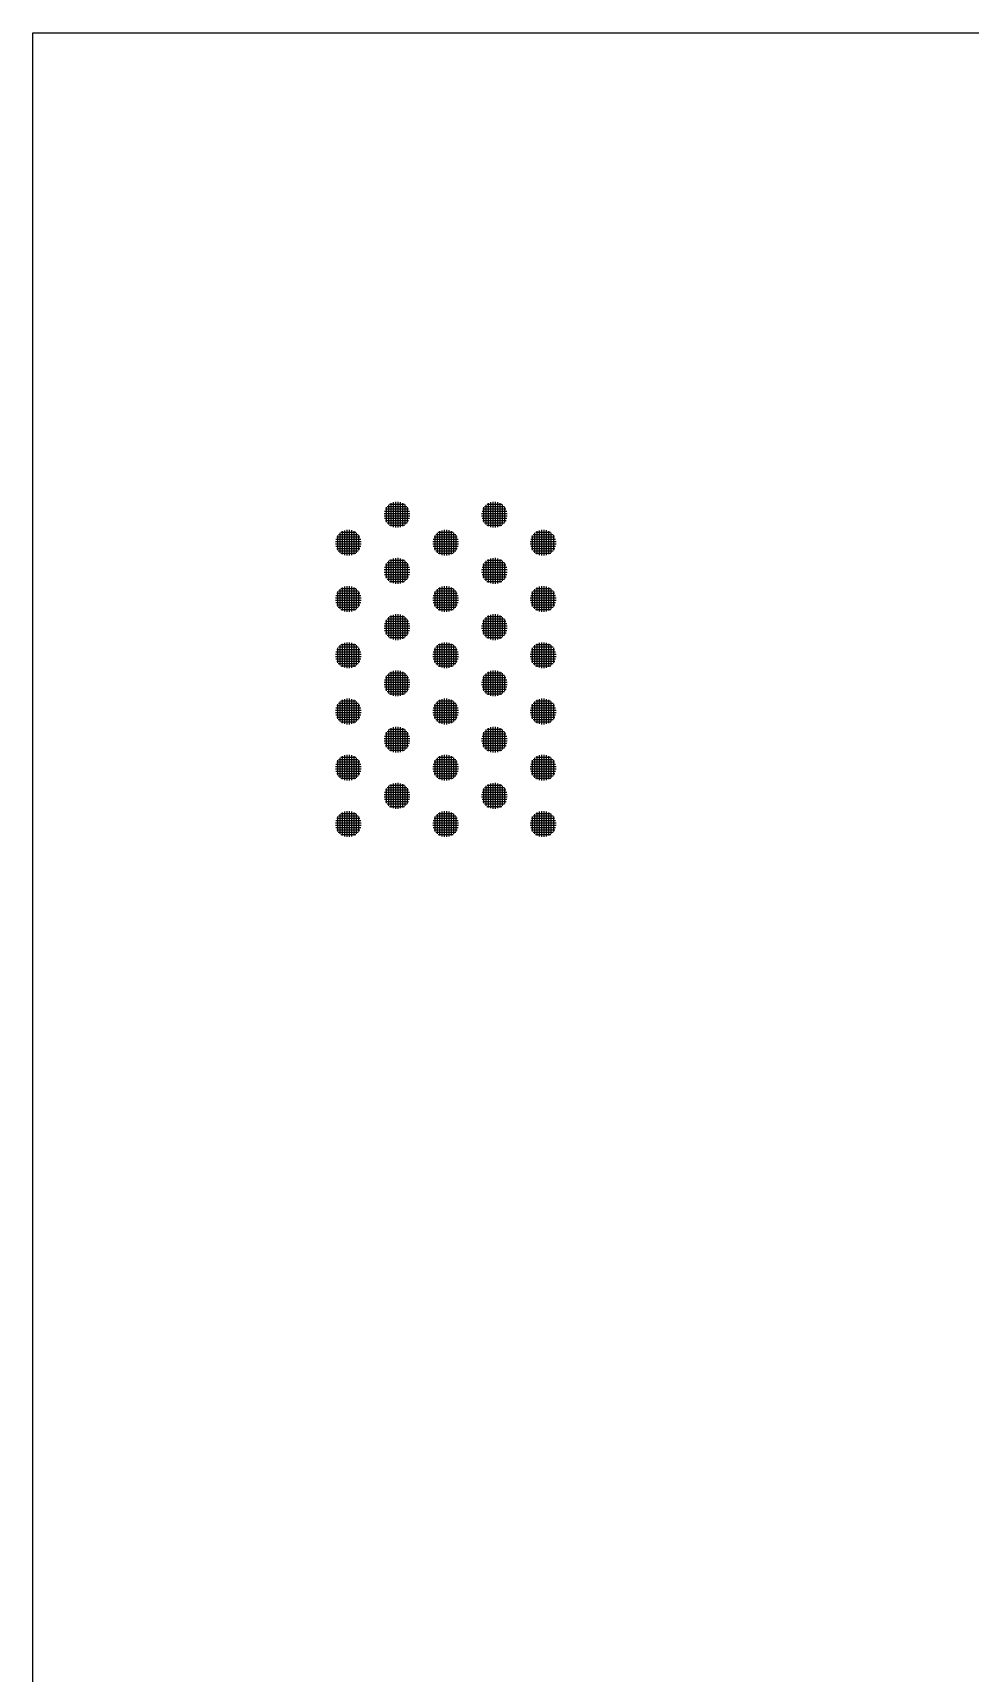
# Model space of a CAD drawing. Header units: inches. Extents: x 25.5 to 65.5, y 11.9 to 81.9.
# Drawn here: x 25.5 to 45.5, y 46.85 to 81.85 of the extents above; entities that cross this region are included whole.
import ezdxf

# ---------------------------------------------------------------- set-up
doc = ezdxf.new("R2010")
doc.units = ezdxf.units.IN
doc.header["$MEASUREMENT"] = 0

msp = doc.modelspace()

# ---------------------------------------------------------------- linework, layer by layer
for p, q in [((25.498, 81.852), (65.498, 81.852)), ((25.498, 11.852), (25.498, 81.852)), ((31.984, 71.098), (32.23, 71.098)), ((32.004, 70.972), (32.004, 71.13)), ((32.017, 71.148), (32.23, 71.148)), ((32.054, 70.972), (32.054, 71.184)), ((32.071, 71.198), (32.23, 71.198)), ((32.104, 70.972), (32.104, 71.217)), ((32.154, 70.972), (32.154, 71.237)), ((32.204, 70.972), (32.204, 71.246)), ((32.23, 71.198), (32.388, 71.198)), ((32.23, 71.148), (32.442, 71.148)), ((32.23, 71.098), (32.475, 71.098)), ((32.254, 70.972), (32.254, 71.247)), ((32.304, 70.972), (32.304, 71.238)), ((32.354, 70.972), (32.354, 71.218)), ((32.404, 70.972), (32.404, 71.186)), ((32.454, 70.972), (32.454, 71.133)), ((34.063, 71.098), (34.308, 71.098)), ((34.082, 70.972), (34.082, 71.13)), ((34.095, 71.148), (34.308, 71.148)), ((34.132, 70.972), (34.132, 71.184)), ((34.15, 71.198), (34.308, 71.198)), ((34.182, 70.972), (34.182, 71.217)), ((34.232, 70.972), (34.232, 71.237)), ((34.282, 70.972), (34.282, 71.246)), ((34.308, 71.198), (34.466, 71.198)), ((34.308, 71.148), (34.521, 71.148)), ((34.308, 71.098), (34.553, 71.098)), ((34.332, 70.972), (34.332, 71.247)), ((34.382, 70.972), (34.382, 71.238)), ((34.432, 70.972), (34.432, 71.218)), ((34.482, 70.972), (34.482, 71.186)), ((34.532, 70.972), (34.532, 71.133)), ((36.141, 71.098), (36.387, 71.098)), ((36.161, 70.972), (36.161, 71.13)), ((36.174, 71.148), (36.387, 71.148)), ((36.211, 70.972), (36.211, 71.184)), ((36.228, 71.198), (36.387, 71.198)), ((36.261, 70.972), (36.261, 71.217)), ((36.311, 70.972), (36.311, 71.237)), ((36.361, 70.972), (36.361, 71.246)), ((36.387, 71.198), (36.545, 71.198)), ((36.387, 71.148), (36.599, 71.148)), ((36.387, 71.098), (36.632, 71.098)), ((36.411, 70.972), (36.411, 71.247)), ((36.461, 70.972), (36.461, 71.238)), ((36.511, 70.972), (36.511, 71.218)), ((36.561, 70.972), (36.561, 71.186)), ((36.611, 70.972), (36.611, 71.133)), ((31.954, 70.998), (32.23, 70.998)), ((31.954, 70.948), (32.23, 70.948)), ((31.964, 71.048), (32.23, 71.048)), ((31.964, 70.898), (32.23, 70.898)), ((31.983, 70.848), (32.23, 70.848)), ((32.004, 70.813), (32.004, 70.972)), ((32.016, 70.798), (32.23, 70.798)), ((32.054, 70.759), (32.054, 70.972)), ((32.069, 70.748), (32.23, 70.748)), ((32.104, 70.726), (32.104, 70.972)), ((32.154, 70.707), (32.154, 70.972)), ((32.204, 70.697), (32.204, 70.972)), ((32.23, 71.048), (32.495, 71.048)), ((32.23, 70.998), (32.504, 70.998)), ((32.23, 70.948), (32.504, 70.948)), ((32.23, 70.898), (32.495, 70.898)), ((32.23, 70.848), (32.476, 70.848)), ((32.23, 70.798), (32.443, 70.798)), ((32.23, 70.748), (32.39, 70.748)), ((32.254, 70.697), (32.254, 70.972)), ((32.304, 70.706), (32.304, 70.972)), ((32.354, 70.725), (32.354, 70.972)), ((32.404, 70.758), (32.404, 70.972)), ((32.454, 70.811), (32.454, 70.972)), ((34.032, 70.998), (34.308, 70.998)), ((34.032, 70.948), (34.308, 70.948)), ((34.042, 70.898), (34.308, 70.898)), ((34.043, 71.048), (34.308, 71.048)), ((34.062, 70.848), (34.308, 70.848)), ((34.082, 70.813), (34.082, 70.972)), ((34.094, 70.798), (34.308, 70.798)), ((34.132, 70.759), (34.132, 70.972)), ((34.147, 70.748), (34.308, 70.748)), ((34.182, 70.726), (34.182, 70.972)), ((34.232, 70.707), (34.232, 70.972)), ((34.282, 70.697), (34.282, 70.972)), ((34.308, 71.048), (34.573, 71.048)), ((34.308, 70.998), (34.582, 70.998)), ((34.308, 70.948), (34.582, 70.948)), ((34.308, 70.898), (34.574, 70.898)), ((34.308, 70.848), (34.554, 70.848)), ((34.308, 70.798), (34.522, 70.798)), ((34.308, 70.748), (34.469, 70.748)), ((34.332, 70.697), (34.332, 70.972)), ((34.382, 70.706), (34.382, 70.972)), ((34.432, 70.725), (34.432, 70.972)), ((34.482, 70.758), (34.482, 70.972)), ((34.532, 70.811), (34.532, 70.972)), ((36.111, 70.998), (36.387, 70.998)), ((36.111, 70.948), (36.387, 70.948)), ((36.121, 71.048), (36.387, 71.048)), ((36.121, 70.898), (36.387, 70.898)), ((36.14, 70.848), (36.387, 70.848)), ((36.161, 70.813), (36.161, 70.972)), ((36.173, 70.798), (36.387, 70.798)), ((36.211, 70.759), (36.211, 70.972)), ((36.226, 70.748), (36.387, 70.748)), ((36.261, 70.726), (36.261, 70.972)), ((36.311, 70.707), (36.311, 70.972)), ((36.361, 70.697), (36.361, 70.972)), ((36.387, 71.048), (36.652, 71.048)), ((36.387, 70.998), (36.661, 70.998)), ((36.387, 70.948), (36.661, 70.948)), ((36.387, 70.898), (36.652, 70.898)), ((36.387, 70.848), (36.633, 70.848)), ((36.387, 70.798), (36.6, 70.798)), ((36.387, 70.748), (36.547, 70.748)), ((36.411, 70.697), (36.411, 70.972)), ((36.461, 70.706), (36.461, 70.972)), ((36.511, 70.725), (36.511, 70.972)), ((36.561, 70.758), (36.561, 70.972)), ((36.611, 70.811), (36.611, 70.972)), ((32.104, 69.772), (32.104, 70.017)), ((32.154, 69.772), (32.154, 70.037)), ((32.204, 69.772), (32.204, 70.046)), ((32.254, 69.772), (32.254, 70.047)), ((32.304, 69.772), (32.304, 70.038)), ((32.354, 69.772), (32.354, 70.018)), ((34.182, 69.772), (34.182, 70.017)), ((34.232, 69.772), (34.232, 70.037)), ((34.282, 69.772), (34.282, 70.046)), ((34.332, 69.772), (34.332, 70.047)), ((34.382, 69.772), (34.382, 70.038)), ((34.432, 69.772), (34.432, 70.018)), ((36.261, 69.772), (36.261, 70.017)), ((36.311, 69.772), (36.311, 70.037)), ((36.361, 69.772), (36.361, 70.046)), ((36.411, 69.772), (36.411, 70.047)), ((36.461, 69.772), (36.461, 70.038)), ((36.511, 69.772), (36.511, 70.018)), ((31.954, 69.798), (32.23, 69.798)), ((31.954, 69.748), (32.23, 69.748)), ((31.964, 69.848), (32.23, 69.848)), ((31.964, 69.698), (32.23, 69.698)), ((31.984, 69.898), (32.23, 69.898)), ((32.004, 69.772), (32.004, 69.93)), ((32.004, 69.613), (32.004, 69.772)), ((32.017, 69.948), (32.23, 69.948)), ((32.054, 69.772), (32.054, 69.984)), ((32.054, 69.559), (32.054, 69.772)), ((32.071, 69.998), (32.23, 69.998)), ((32.104, 69.526), (32.104, 69.772)), ((32.154, 69.507), (32.154, 69.772)), ((32.204, 69.497), (32.204, 69.772)), ((32.23, 69.998), (32.388, 69.998)), ((32.23, 69.948), (32.442, 69.948)), ((32.23, 69.898), (32.475, 69.898)), ((32.23, 69.848), (32.495, 69.848)), ((32.23, 69.798), (32.504, 69.798)), ((32.23, 69.748), (32.504, 69.748)), ((32.23, 69.698), (32.495, 69.698)), ((32.254, 69.497), (32.254, 69.772)), ((32.304, 69.506), (32.304, 69.772)), ((32.354, 69.525), (32.354, 69.772)), ((32.404, 69.772), (32.404, 69.986)), ((32.404, 69.558), (32.404, 69.772)), ((32.454, 69.772), (32.454, 69.933)), ((32.454, 69.611), (32.454, 69.772)), ((34.032, 69.798), (34.308, 69.798)), ((34.032, 69.748), (34.308, 69.748)), ((34.042, 69.698), (34.308, 69.698)), ((34.043, 69.848), (34.308, 69.848)), ((34.063, 69.898), (34.308, 69.898)), ((34.082, 69.772), (34.082, 69.93)), ((34.082, 69.613), (34.082, 69.772)), ((34.095, 69.948), (34.308, 69.948)), ((34.132, 69.772), (34.132, 69.984)), ((34.132, 69.559), (34.132, 69.772)), ((34.15, 69.998), (34.308, 69.998)), ((34.182, 69.526), (34.182, 69.772)), ((34.232, 69.507), (34.232, 69.772)), ((34.282, 69.497), (34.282, 69.772)), ((34.308, 69.998), (34.466, 69.998)), ((34.308, 69.948), (34.521, 69.948)), ((34.308, 69.898), (34.553, 69.898)), ((34.308, 69.848), (34.573, 69.848)), ((34.308, 69.798), (34.582, 69.798)), ((34.308, 69.748), (34.582, 69.748)), ((34.308, 69.698), (34.574, 69.698)), ((34.332, 69.497), (34.332, 69.772)), ((34.382, 69.506), (34.382, 69.772)), ((34.432, 69.525), (34.432, 69.772)), ((34.482, 69.772), (34.482, 69.986)), ((34.482, 69.558), (34.482, 69.772)), ((34.532, 69.772), (34.532, 69.933)), ((34.532, 69.611), (34.532, 69.772)), ((36.111, 69.798), (36.387, 69.798)), ((36.111, 69.748), (36.387, 69.748)), ((36.121, 69.848), (36.387, 69.848)), ((36.121, 69.698), (36.387, 69.698)), ((36.141, 69.898), (36.387, 69.898)), ((36.161, 69.772), (36.161, 69.93)), ((36.161, 69.613), (36.161, 69.772)), ((36.174, 69.948), (36.387, 69.948)), ((36.211, 69.772), (36.211, 69.984)), ((36.211, 69.559), (36.211, 69.772)), ((36.228, 69.998), (36.387, 69.998)), ((36.261, 69.526), (36.261, 69.772)), ((36.311, 69.507), (36.311, 69.772)), ((36.361, 69.497), (36.361, 69.772)), ((36.387, 69.998), (36.545, 69.998)), ((36.387, 69.948), (36.599, 69.948)), ((36.387, 69.898), (36.632, 69.898)), ((36.387, 69.848), (36.652, 69.848)), ((36.387, 69.798), (36.661, 69.798)), ((36.387, 69.748), (36.661, 69.748)), ((36.387, 69.698), (36.652, 69.698)), ((36.411, 69.497), (36.411, 69.772)), ((36.461, 69.506), (36.461, 69.772)), ((36.511, 69.525), (36.511, 69.772)), ((36.561, 69.772), (36.561, 69.986)), ((36.561, 69.558), (36.561, 69.772)), ((36.611, 69.772), (36.611, 69.933)), ((36.611, 69.611), (36.611, 69.772)), ((31.983, 69.648), (32.23, 69.648)), ((32.016, 69.598), (32.23, 69.598)), ((32.069, 69.548), (32.23, 69.548)), ((32.23, 69.648), (32.476, 69.648)), ((32.23, 69.598), (32.443, 69.598)), ((32.23, 69.548), (32.39, 69.548)), ((34.062, 69.648), (34.308, 69.648)), ((34.094, 69.598), (34.308, 69.598)), ((34.147, 69.548), (34.308, 69.548)), ((34.308, 69.648), (34.554, 69.648)), ((34.308, 69.598), (34.522, 69.598)), ((34.308, 69.548), (34.469, 69.548)), ((36.14, 69.648), (36.387, 69.648)), ((36.173, 69.598), (36.387, 69.598)), ((36.226, 69.548), (36.387, 69.548)), ((36.387, 69.648), (36.633, 69.648)), ((36.387, 69.598), (36.6, 69.598)), ((36.387, 69.548), (36.547, 69.548)), ((31.964, 68.648), (32.23, 68.648)), ((31.984, 68.698), (32.23, 68.698)), ((32.004, 68.572), (32.004, 68.73)), ((32.017, 68.748), (32.23, 68.748)), ((32.054, 68.572), (32.054, 68.784)), ((32.071, 68.798), (32.23, 68.798)), ((32.104, 68.572), (32.104, 68.817)), ((32.154, 68.572), (32.154, 68.837)), ((32.204, 68.572), (32.204, 68.846)), ((32.23, 68.798), (32.388, 68.798)), ((32.23, 68.748), (32.442, 68.748)), ((32.23, 68.698), (32.475, 68.698)), ((32.23, 68.648), (32.495, 68.648)), ((32.254, 68.572), (32.254, 68.847)), ((32.304, 68.572), (32.304, 68.838)), ((32.354, 68.572), (32.354, 68.818)), ((32.404, 68.572), (32.404, 68.786)), ((32.454, 68.572), (32.454, 68.733)), ((34.043, 68.648), (34.308, 68.648)), ((34.063, 68.698), (34.308, 68.698)), ((34.082, 68.572), (34.082, 68.73)), ((34.095, 68.748), (34.308, 68.748)), ((34.132, 68.572), (34.132, 68.784)), ((34.15, 68.798), (34.308, 68.798)), ((34.182, 68.572), (34.182, 68.817)), ((34.232, 68.572), (34.232, 68.837)), ((34.282, 68.572), (34.282, 68.846)), ((34.308, 68.798), (34.466, 68.798)), ((34.308, 68.748), (34.521, 68.748)), ((34.308, 68.698), (34.553, 68.698)), ((34.308, 68.648), (34.573, 68.648)), ((34.332, 68.572), (34.332, 68.847)), ((34.382, 68.572), (34.382, 68.838)), ((34.432, 68.572), (34.432, 68.818)), ((34.482, 68.572), (34.482, 68.786)), ((34.532, 68.572), (34.532, 68.733)), ((36.121, 68.648), (36.387, 68.648)), ((36.141, 68.698), (36.387, 68.698)), ((36.161, 68.572), (36.161, 68.73)), ((36.174, 68.748), (36.387, 68.748)), ((36.211, 68.572), (36.211, 68.784)), ((36.228, 68.798), (36.387, 68.798)), ((36.261, 68.572), (36.261, 68.817)), ((36.311, 68.572), (36.311, 68.837)), ((36.361, 68.572), (36.361, 68.846)), ((36.387, 68.798), (36.545, 68.798)), ((36.387, 68.748), (36.599, 68.748)), ((36.387, 68.698), (36.632, 68.698)), ((36.387, 68.648), (36.652, 68.648)), ((36.411, 68.572), (36.411, 68.847)), ((36.461, 68.572), (36.461, 68.838)), ((36.511, 68.572), (36.511, 68.818)), ((36.561, 68.572), (36.561, 68.786)), ((36.611, 68.572), (36.611, 68.733)), ((31.954, 68.598), (32.23, 68.598)), ((31.954, 68.548), (32.23, 68.548)), ((31.964, 68.498), (32.23, 68.498)), ((31.983, 68.448), (32.23, 68.448)), ((32.004, 68.413), (32.004, 68.572)), ((32.016, 68.398), (32.23, 68.398)), ((32.054, 68.359), (32.054, 68.572)), ((32.069, 68.348), (32.23, 68.348)), ((32.104, 68.326), (32.104, 68.572)), ((32.154, 68.307), (32.154, 68.572)), ((32.204, 68.297), (32.204, 68.572)), ((32.23, 68.598), (32.504, 68.598)), ((32.23, 68.548), (32.504, 68.548)), ((32.23, 68.498), (32.495, 68.498)), ((32.23, 68.448), (32.476, 68.448)), ((32.23, 68.398), (32.443, 68.398)), ((32.23, 68.348), (32.39, 68.348)), ((32.254, 68.297), (32.254, 68.572)), ((32.304, 68.306), (32.304, 68.572)), ((32.354, 68.325), (32.354, 68.572)), ((32.404, 68.358), (32.404, 68.572)), ((32.454, 68.411), (32.454, 68.572)), ((34.032, 68.598), (34.308, 68.598)), ((34.032, 68.548), (34.308, 68.548)), ((34.042, 68.498), (34.308, 68.498)), ((34.062, 68.448), (34.308, 68.448)), ((34.082, 68.413), (34.082, 68.572)), ((34.094, 68.398), (34.308, 68.398)), ((34.132, 68.359), (34.132, 68.572)), ((34.147, 68.348), (34.308, 68.348)), ((34.182, 68.326), (34.182, 68.572)), ((34.232, 68.307), (34.232, 68.572)), ((34.282, 68.297), (34.282, 68.572)), ((34.308, 68.598), (34.582, 68.598)), ((34.308, 68.548), (34.582, 68.548)), ((34.308, 68.498), (34.574, 68.498)), ((34.308, 68.448), (34.554, 68.448)), ((34.308, 68.398), (34.522, 68.398)), ((34.308, 68.348), (34.469, 68.348)), ((34.332, 68.297), (34.332, 68.572)), ((34.382, 68.306), (34.382, 68.572)), ((34.432, 68.325), (34.432, 68.572)), ((34.482, 68.358), (34.482, 68.572)), ((34.532, 68.411), (34.532, 68.572)), ((36.111, 68.598), (36.387, 68.598)), ((36.111, 68.548), (36.387, 68.548)), ((36.121, 68.498), (36.387, 68.498)), ((36.14, 68.448), (36.387, 68.448)), ((36.161, 68.413), (36.161, 68.572)), ((36.173, 68.398), (36.387, 68.398)), ((36.211, 68.359), (36.211, 68.572)), ((36.226, 68.348), (36.387, 68.348)), ((36.261, 68.326), (36.261, 68.572)), ((36.311, 68.307), (36.311, 68.572)), ((36.361, 68.297), (36.361, 68.572)), ((36.387, 68.598), (36.661, 68.598)), ((36.387, 68.548), (36.661, 68.548)), ((36.387, 68.498), (36.652, 68.498)), ((36.387, 68.448), (36.633, 68.448)), ((36.387, 68.398), (36.6, 68.398)), ((36.387, 68.348), (36.547, 68.348)), ((36.411, 68.297), (36.411, 68.572)), ((36.461, 68.306), (36.461, 68.572)), ((36.511, 68.325), (36.511, 68.572)), ((36.561, 68.358), (36.561, 68.572)), ((36.611, 68.411), (36.611, 68.572)), ((32.054, 67.372), (32.054, 67.584)), ((32.071, 67.598), (32.23, 67.598)), ((32.104, 67.372), (32.104, 67.617)), ((32.154, 67.372), (32.154, 67.637)), ((32.204, 67.372), (32.204, 67.646)), ((32.23, 67.598), (32.388, 67.598)), ((32.254, 67.372), (32.254, 67.647)), ((32.304, 67.372), (32.304, 67.638)), ((32.354, 67.372), (32.354, 67.618)), ((32.404, 67.372), (32.404, 67.586)), ((34.132, 67.372), (34.132, 67.584)), ((34.15, 67.598), (34.308, 67.598)), ((34.182, 67.372), (34.182, 67.617)), ((34.232, 67.372), (34.232, 67.637)), ((34.282, 67.372), (34.282, 67.646)), ((34.308, 67.598), (34.466, 67.598)), ((34.332, 67.372), (34.332, 67.647)), ((34.382, 67.372), (34.382, 67.638)), ((34.432, 67.372), (34.432, 67.618)), ((34.482, 67.372), (34.482, 67.586)), ((36.211, 67.372), (36.211, 67.584)), ((36.228, 67.598), (36.387, 67.598)), ((36.261, 67.372), (36.261, 67.617)), ((36.311, 67.372), (36.311, 67.637)), ((36.361, 67.372), (36.361, 67.646)), ((36.387, 67.598), (36.545, 67.598)), ((36.411, 67.372), (36.411, 67.647)), ((36.461, 67.372), (36.461, 67.638)), ((36.511, 67.372), (36.511, 67.618)), ((36.561, 67.372), (36.561, 67.586)), ((31.954, 67.398), (32.23, 67.398)), ((31.954, 67.348), (32.23, 67.348)), ((31.964, 67.448), (32.23, 67.448)), ((31.964, 67.298), (32.23, 67.298)), ((31.983, 67.248), (32.23, 67.248)), ((31.984, 67.498), (32.23, 67.498)), ((32.004, 67.372), (32.004, 67.53)), ((32.004, 67.213), (32.004, 67.372)), ((32.017, 67.548), (32.23, 67.548)), ((32.054, 67.159), (32.054, 67.372)), ((32.104, 67.126), (32.104, 67.372)), ((32.154, 67.107), (32.154, 67.372)), ((32.204, 67.097), (32.204, 67.372)), ((32.23, 67.548), (32.442, 67.548)), ((32.23, 67.498), (32.475, 67.498)), ((32.23, 67.448), (32.495, 67.448)), ((32.23, 67.398), (32.504, 67.398)), ((32.23, 67.348), (32.504, 67.348)), ((32.23, 67.298), (32.495, 67.298)), ((32.23, 67.248), (32.476, 67.248)), ((32.254, 67.097), (32.254, 67.372)), ((32.304, 67.106), (32.304, 67.372)), ((32.354, 67.125), (32.354, 67.372)), ((32.404, 67.158), (32.404, 67.372)), ((32.454, 67.372), (32.454, 67.533)), ((32.454, 67.211), (32.454, 67.372)), ((34.032, 67.398), (34.308, 67.398)), ((34.032, 67.348), (34.308, 67.348)), ((34.042, 67.298), (34.308, 67.298)), ((34.043, 67.448), (34.308, 67.448)), ((34.062, 67.248), (34.308, 67.248)), ((34.063, 67.498), (34.308, 67.498)), ((34.082, 67.372), (34.082, 67.53)), ((34.082, 67.213), (34.082, 67.372)), ((34.095, 67.548), (34.308, 67.548)), ((34.132, 67.159), (34.132, 67.372)), ((34.182, 67.126), (34.182, 67.372)), ((34.232, 67.107), (34.232, 67.372)), ((34.282, 67.097), (34.282, 67.372)), ((34.308, 67.548), (34.521, 67.548)), ((34.308, 67.498), (34.553, 67.498)), ((34.308, 67.448), (34.573, 67.448)), ((34.308, 67.398), (34.582, 67.398)), ((34.308, 67.348), (34.582, 67.348)), ((34.308, 67.298), (34.574, 67.298)), ((34.308, 67.248), (34.554, 67.248)), ((34.332, 67.097), (34.332, 67.372)), ((34.382, 67.106), (34.382, 67.372)), ((34.432, 67.125), (34.432, 67.372)), ((34.482, 67.158), (34.482, 67.372)), ((34.532, 67.372), (34.532, 67.533)), ((34.532, 67.211), (34.532, 67.372)), ((36.111, 67.398), (36.387, 67.398)), ((36.111, 67.348), (36.387, 67.348)), ((36.121, 67.448), (36.387, 67.448)), ((36.121, 67.298), (36.387, 67.298)), ((36.14, 67.248), (36.387, 67.248)), ((36.141, 67.498), (36.387, 67.498)), ((36.161, 67.372), (36.161, 67.53)), ((36.161, 67.213), (36.161, 67.372)), ((36.174, 67.548), (36.387, 67.548)), ((36.211, 67.159), (36.211, 67.372)), ((36.261, 67.126), (36.261, 67.372)), ((36.311, 67.107), (36.311, 67.372)), ((36.361, 67.097), (36.361, 67.372)), ((36.387, 67.548), (36.599, 67.548)), ((36.387, 67.498), (36.632, 67.498)), ((36.387, 67.448), (36.652, 67.448)), ((36.387, 67.398), (36.661, 67.398)), ((36.387, 67.348), (36.661, 67.348)), ((36.387, 67.298), (36.652, 67.298)), ((36.387, 67.248), (36.633, 67.248)), ((36.411, 67.097), (36.411, 67.372)), ((36.461, 67.106), (36.461, 67.372)), ((36.511, 67.125), (36.511, 67.372)), ((36.561, 67.158), (36.561, 67.372)), ((36.611, 67.372), (36.611, 67.533)), ((36.611, 67.211), (36.611, 67.372)), ((32.016, 67.198), (32.23, 67.198)), ((32.069, 67.148), (32.23, 67.148)), ((32.23, 67.198), (32.443, 67.198)), ((32.23, 67.148), (32.39, 67.148)), ((34.094, 67.198), (34.308, 67.198)), ((34.147, 67.148), (34.308, 67.148)), ((34.308, 67.198), (34.522, 67.198)), ((34.308, 67.148), (34.469, 67.148)), ((36.173, 67.198), (36.387, 67.198)), ((36.226, 67.148), (36.387, 67.148)), ((36.387, 67.198), (36.6, 67.198)), ((36.387, 67.148), (36.547, 67.148)), ((31.954, 66.198), (32.23, 66.198)), ((31.964, 66.248), (32.23, 66.248)), ((31.984, 66.298), (32.23, 66.298)), ((32.004, 66.172), (32.004, 66.33)), ((32.004, 66.013), (32.004, 66.172)), ((32.017, 66.348), (32.23, 66.348)), ((32.054, 66.172), (32.054, 66.384)), ((32.054, 65.959), (32.054, 66.172)), ((32.071, 66.398), (32.23, 66.398)), ((32.104, 66.172), (32.104, 66.417)), ((32.104, 65.926), (32.104, 66.172)), ((32.154, 66.172), (32.154, 66.437)), ((32.154, 65.907), (32.154, 66.172)), ((32.204, 66.172), (32.204, 66.446)), ((32.204, 65.897), (32.204, 66.172)), ((32.23, 66.398), (32.388, 66.398)), ((32.23, 66.348), (32.442, 66.348)), ((32.23, 66.298), (32.475, 66.298)), ((32.23, 66.248), (32.495, 66.248)), ((32.23, 66.198), (32.504, 66.198)), ((32.254, 66.172), (32.254, 66.447)), ((32.254, 65.897), (32.254, 66.172)), ((32.304, 66.172), (32.304, 66.438)), ((32.304, 65.906), (32.304, 66.172)), ((32.354, 66.172), (32.354, 66.418)), ((32.354, 65.925), (32.354, 66.172)), ((32.404, 66.172), (32.404, 66.386)), ((32.404, 65.958), (32.404, 66.172)), ((32.454, 66.172), (32.454, 66.333)), ((32.454, 66.011), (32.454, 66.172)), ((34.032, 66.198), (34.308, 66.198)), ((34.043, 66.248), (34.308, 66.248)), ((34.063, 66.298), (34.308, 66.298)), ((34.082, 66.172), (34.082, 66.33)), ((34.082, 66.013), (34.082, 66.172)), ((34.095, 66.348), (34.308, 66.348)), ((34.132, 66.172), (34.132, 66.384)), ((34.132, 65.959), (34.132, 66.172)), ((34.15, 66.398), (34.308, 66.398)), ((34.182, 66.172), (34.182, 66.417)), ((34.182, 65.926), (34.182, 66.172)), ((34.232, 66.172), (34.232, 66.437)), ((34.232, 65.907), (34.232, 66.172)), ((34.282, 66.172), (34.282, 66.446)), ((34.282, 65.897), (34.282, 66.172)), ((34.308, 66.398), (34.466, 66.398)), ((34.308, 66.348), (34.521, 66.348)), ((34.308, 66.298), (34.553, 66.298)), ((34.308, 66.248), (34.573, 66.248)), ((34.308, 66.198), (34.582, 66.198)), ((34.332, 66.172), (34.332, 66.447)), ((34.332, 65.897), (34.332, 66.172)), ((34.382, 66.172), (34.382, 66.438)), ((34.382, 65.906), (34.382, 66.172)), ((34.432, 66.172), (34.432, 66.418)), ((34.432, 65.925), (34.432, 66.172)), ((34.482, 66.172), (34.482, 66.386)), ((34.482, 65.958), (34.482, 66.172)), ((34.532, 66.172), (34.532, 66.333)), ((34.532, 66.011), (34.532, 66.172)), ((36.111, 66.198), (36.387, 66.198)), ((36.121, 66.248), (36.387, 66.248)), ((36.141, 66.298), (36.387, 66.298)), ((36.161, 66.172), (36.161, 66.33)), ((36.161, 66.013), (36.161, 66.172)), ((36.174, 66.348), (36.387, 66.348)), ((36.211, 66.172), (36.211, 66.384)), ((36.211, 65.959), (36.211, 66.172)), ((36.228, 66.398), (36.387, 66.398)), ((36.261, 66.172), (36.261, 66.417)), ((36.261, 65.926), (36.261, 66.172)), ((36.311, 66.172), (36.311, 66.437)), ((36.311, 65.907), (36.311, 66.172)), ((36.361, 66.172), (36.361, 66.446)), ((36.361, 65.897), (36.361, 66.172)), ((36.387, 66.398), (36.545, 66.398)), ((36.387, 66.348), (36.599, 66.348)), ((36.387, 66.298), (36.632, 66.298)), ((36.387, 66.248), (36.652, 66.248)), ((36.387, 66.198), (36.661, 66.198)), ((36.411, 66.172), (36.411, 66.447)), ((36.411, 65.897), (36.411, 66.172)), ((36.461, 66.172), (36.461, 66.438)), ((36.461, 65.906), (36.461, 66.172)), ((36.511, 66.172), (36.511, 66.418)), ((36.511, 65.925), (36.511, 66.172)), ((36.561, 66.172), (36.561, 66.386)), ((36.561, 65.958), (36.561, 66.172)), ((36.611, 66.172), (36.611, 66.333)), ((36.611, 66.011), (36.611, 66.172)), ((31.954, 66.148), (32.23, 66.148)), ((31.964, 66.098), (32.23, 66.098)), ((31.983, 66.048), (32.23, 66.048)), ((32.016, 65.998), (32.23, 65.998)), ((32.069, 65.948), (32.23, 65.948)), ((32.23, 66.148), (32.504, 66.148)), ((32.23, 66.098), (32.495, 66.098)), ((32.23, 66.048), (32.476, 66.048)), ((32.23, 65.998), (32.443, 65.998)), ((32.23, 65.948), (32.39, 65.948)), ((34.032, 66.148), (34.308, 66.148)), ((34.042, 66.098), (34.308, 66.098)), ((34.062, 66.048), (34.308, 66.048)), ((34.094, 65.998), (34.308, 65.998)), ((34.147, 65.948), (34.308, 65.948)), ((34.308, 66.148), (34.582, 66.148)), ((34.308, 66.098), (34.574, 66.098)), ((34.308, 66.048), (34.554, 66.048)), ((34.308, 65.998), (34.522, 65.998)), ((34.308, 65.948), (34.469, 65.948)), ((36.111, 66.148), (36.387, 66.148)), ((36.121, 66.098), (36.387, 66.098)), ((36.14, 66.048), (36.387, 66.048)), ((36.173, 65.998), (36.387, 65.998)), ((36.226, 65.948), (36.387, 65.948)), ((36.387, 66.148), (36.661, 66.148)), ((36.387, 66.098), (36.652, 66.098)), ((36.387, 66.048), (36.633, 66.048)), ((36.387, 65.998), (36.6, 65.998)), ((36.387, 65.948), (36.547, 65.948)), ((32.004, 64.972), (32.004, 65.13)), ((32.017, 65.148), (32.23, 65.148)), ((32.054, 64.972), (32.054, 65.184)), ((32.071, 65.198), (32.23, 65.198)), ((32.104, 64.972), (32.104, 65.217)), ((32.154, 64.972), (32.154, 65.237)), ((32.204, 64.972), (32.204, 65.246)), ((32.23, 65.198), (32.388, 65.198)), ((32.23, 65.148), (32.442, 65.148)), ((32.254, 64.972), (32.254, 65.247)), ((32.304, 64.972), (32.304, 65.238)), ((32.354, 64.972), (32.354, 65.218)), ((32.404, 64.972), (32.404, 65.186)), ((32.454, 64.972), (32.454, 65.133)), ((34.082, 64.972), (34.082, 65.13)), ((34.095, 65.148), (34.308, 65.148)), ((34.132, 64.972), (34.132, 65.184)), ((34.15, 65.198), (34.308, 65.198)), ((34.182, 64.972), (34.182, 65.217)), ((34.232, 64.972), (34.232, 65.237)), ((34.282, 64.972), (34.282, 65.246)), ((34.308, 65.198), (34.466, 65.198)), ((34.308, 65.148), (34.521, 65.148)), ((34.332, 64.972), (34.332, 65.247)), ((34.382, 64.972), (34.382, 65.238)), ((34.432, 64.972), (34.432, 65.218)), ((34.482, 64.972), (34.482, 65.186)), ((34.532, 64.972), (34.532, 65.133)), ((36.161, 64.972), (36.161, 65.13)), ((36.174, 65.148), (36.387, 65.148)), ((36.211, 64.972), (36.211, 65.184)), ((36.228, 65.198), (36.387, 65.198)), ((36.261, 64.972), (36.261, 65.217)), ((36.311, 64.972), (36.311, 65.237)), ((36.361, 64.972), (36.361, 65.246)), ((36.387, 65.198), (36.545, 65.198)), ((36.387, 65.148), (36.599, 65.148)), ((36.411, 64.972), (36.411, 65.247)), ((36.461, 64.972), (36.461, 65.238)), ((36.511, 64.972), (36.511, 65.218)), ((36.561, 64.972), (36.561, 65.186)), ((36.611, 64.972), (36.611, 65.133)), ((31.954, 64.998), (32.23, 64.998)), ((31.954, 64.948), (32.23, 64.948)), ((31.964, 65.048), (32.23, 65.048)), ((31.964, 64.898), (32.23, 64.898)), ((31.983, 64.848), (32.23, 64.848)), ((31.984, 65.098), (32.23, 65.098)), ((32.004, 64.813), (32.004, 64.972)), ((32.016, 64.798), (32.23, 64.798)), ((32.054, 64.759), (32.054, 64.972)), ((32.104, 64.726), (32.104, 64.972)), ((32.154, 64.707), (32.154, 64.972)), ((32.204, 64.697), (32.204, 64.972)), ((32.23, 65.098), (32.475, 65.098)), ((32.23, 65.048), (32.495, 65.048)), ((32.23, 64.998), (32.504, 64.998)), ((32.23, 64.948), (32.504, 64.948)), ((32.23, 64.898), (32.495, 64.898)), ((32.23, 64.848), (32.476, 64.848)), ((32.23, 64.798), (32.443, 64.798)), ((32.254, 64.697), (32.254, 64.972)), ((32.304, 64.706), (32.304, 64.972)), ((32.354, 64.725), (32.354, 64.972)), ((32.404, 64.758), (32.404, 64.972)), ((32.454, 64.811), (32.454, 64.972)), ((34.032, 64.998), (34.308, 64.998)), ((34.032, 64.948), (34.308, 64.948)), ((34.042, 64.898), (34.308, 64.898)), ((34.043, 65.048), (34.308, 65.048)), ((34.062, 64.848), (34.308, 64.848)), ((34.063, 65.098), (34.308, 65.098)), ((34.082, 64.813), (34.082, 64.972)), ((34.094, 64.798), (34.308, 64.798)), ((34.132, 64.759), (34.132, 64.972)), ((34.182, 64.726), (34.182, 64.972)), ((34.232, 64.707), (34.232, 64.972)), ((34.282, 64.697), (34.282, 64.972)), ((34.308, 65.098), (34.553, 65.098)), ((34.308, 65.048), (34.573, 65.048)), ((34.308, 64.998), (34.582, 64.998)), ((34.308, 64.948), (34.582, 64.948)), ((34.308, 64.898), (34.574, 64.898)), ((34.308, 64.848), (34.554, 64.848)), ((34.308, 64.798), (34.522, 64.798)), ((34.332, 64.697), (34.332, 64.972)), ((34.382, 64.706), (34.382, 64.972)), ((34.432, 64.725), (34.432, 64.972)), ((34.482, 64.758), (34.482, 64.972)), ((34.532, 64.811), (34.532, 64.972)), ((36.111, 64.998), (36.387, 64.998)), ((36.111, 64.948), (36.387, 64.948)), ((36.121, 65.048), (36.387, 65.048)), ((36.121, 64.898), (36.387, 64.898)), ((36.14, 64.848), (36.387, 64.848)), ((36.141, 65.098), (36.387, 65.098)), ((36.161, 64.813), (36.161, 64.972)), ((36.173, 64.798), (36.387, 64.798)), ((36.211, 64.759), (36.211, 64.972)), ((36.261, 64.726), (36.261, 64.972)), ((36.311, 64.707), (36.311, 64.972)), ((36.361, 64.697), (36.361, 64.972)), ((36.387, 65.098), (36.632, 65.098)), ((36.387, 65.048), (36.652, 65.048)), ((36.387, 64.998), (36.661, 64.998)), ((36.387, 64.948), (36.661, 64.948)), ((36.387, 64.898), (36.652, 64.898)), ((36.387, 64.848), (36.633, 64.848)), ((36.387, 64.798), (36.6, 64.798)), ((36.411, 64.697), (36.411, 64.972)), ((36.461, 64.706), (36.461, 64.972)), ((36.511, 64.725), (36.511, 64.972)), ((36.561, 64.758), (36.561, 64.972)), ((36.611, 64.811), (36.611, 64.972)), ((32.069, 64.748), (32.23, 64.748)), ((32.23, 64.748), (32.39, 64.748)), ((34.147, 64.748), (34.308, 64.748)), ((34.308, 64.748), (34.469, 64.748)), ((36.226, 64.748), (36.387, 64.748)), ((36.387, 64.748), (36.547, 64.748))]:
    msp.add_line(p, q)
for points in [[(33.093, 71.359), (33.093, 71.572), (33.093, 71.784)], [(33.11, 71.798), (33.269, 71.798), (33.427, 71.798)], [(33.143, 71.326), (33.143, 71.572), (33.143, 71.817)], [(33.193, 71.307), (33.193, 71.572), (33.193, 71.837)], [(33.243, 71.297), (33.243, 71.572), (33.243, 71.846)], [(33.293, 71.297), (33.293, 71.572), (33.293, 71.847)], [(33.343, 71.306), (33.343, 71.572), (33.343, 71.838)], [(33.393, 71.325), (33.393, 71.572), (33.393, 71.818)], [(33.443, 71.358), (33.443, 71.572), (33.443, 71.786)], [(35.171, 71.359), (35.171, 71.572), (35.171, 71.784)], [(35.189, 71.798), (35.347, 71.798), (35.506, 71.798)], [(35.221, 71.326), (35.221, 71.572), (35.221, 71.817)], [(35.271, 71.307), (35.271, 71.572), (35.271, 71.837)], [(35.321, 71.297), (35.321, 71.572), (35.321, 71.846)], [(35.371, 71.297), (35.371, 71.572), (35.371, 71.847)], [(35.421, 71.306), (35.421, 71.572), (35.421, 71.838)], [(35.471, 71.325), (35.471, 71.572), (35.471, 71.818)], [(35.521, 71.358), (35.521, 71.572), (35.521, 71.786)], [(32.993, 71.598), (33.269, 71.598), (33.543, 71.598)], [(32.993, 71.548), (33.269, 71.548), (33.543, 71.548)], [(33.003, 71.498), (33.269, 71.498), (33.534, 71.498)], [(33.004, 71.648), (33.269, 71.648), (33.534, 71.648)], [(33.022, 71.448), (33.269, 71.448), (33.515, 71.448)], [(33.023, 71.698), (33.269, 71.698), (33.514, 71.698)], [(33.043, 71.413), (33.043, 71.572), (33.043, 71.73)], [(33.056, 71.748), (33.269, 71.748), (33.481, 71.748)], [(33.493, 71.411), (33.493, 71.572), (33.493, 71.733)], [(35.071, 71.598), (35.347, 71.598), (35.621, 71.598)], [(35.071, 71.548), (35.347, 71.548), (35.621, 71.548)], [(35.082, 71.648), (35.347, 71.648), (35.612, 71.648)], [(35.082, 71.498), (35.347, 71.498), (35.613, 71.498)], [(35.101, 71.448), (35.347, 71.448), (35.594, 71.448)], [(35.102, 71.698), (35.347, 71.698), (35.593, 71.698)], [(35.121, 71.413), (35.121, 71.572), (35.121, 71.73)], [(35.135, 71.748), (35.347, 71.748), (35.56, 71.748)], [(35.571, 71.411), (35.571, 71.572), (35.571, 71.733)], [(33.055, 71.398), (33.269, 71.398), (33.483, 71.398)], [(33.108, 71.348), (33.269, 71.348), (33.43, 71.348)], [(35.133, 71.398), (35.347, 71.398), (35.561, 71.398)], [(35.186, 71.348), (35.347, 71.348), (35.508, 71.348)], [(32.993, 70.398), (33.269, 70.398), (33.543, 70.398)], [(33.004, 70.448), (33.269, 70.448), (33.534, 70.448)], [(33.023, 70.498), (33.269, 70.498), (33.514, 70.498)], [(33.043, 70.213), (33.043, 70.372), (33.043, 70.53)], [(33.056, 70.548), (33.269, 70.548), (33.481, 70.548)], [(33.093, 70.159), (33.093, 70.372), (33.093, 70.584)], [(33.11, 70.598), (33.269, 70.598), (33.427, 70.598)], [(33.143, 70.126), (33.143, 70.372), (33.143, 70.617)], [(33.193, 70.107), (33.193, 70.372), (33.193, 70.637)], [(33.243, 70.097), (33.243, 70.372), (33.243, 70.646)], [(33.293, 70.097), (33.293, 70.372), (33.293, 70.647)], [(33.343, 70.106), (33.343, 70.372), (33.343, 70.638)], [(33.393, 70.125), (33.393, 70.372), (33.393, 70.618)], [(33.443, 70.158), (33.443, 70.372), (33.443, 70.586)], [(33.493, 70.211), (33.493, 70.372), (33.493, 70.533)], [(35.071, 70.398), (35.347, 70.398), (35.621, 70.398)], [(35.082, 70.448), (35.347, 70.448), (35.612, 70.448)], [(35.102, 70.498), (35.347, 70.498), (35.593, 70.498)], [(35.121, 70.213), (35.121, 70.372), (35.121, 70.53)], [(35.135, 70.548), (35.347, 70.548), (35.56, 70.548)], [(35.171, 70.159), (35.171, 70.372), (35.171, 70.584)], [(35.189, 70.598), (35.347, 70.598), (35.506, 70.598)], [(35.221, 70.126), (35.221, 70.372), (35.221, 70.617)], [(35.271, 70.107), (35.271, 70.372), (35.271, 70.637)], [(35.321, 70.097), (35.321, 70.372), (35.321, 70.646)], [(35.371, 70.097), (35.371, 70.372), (35.371, 70.647)], [(35.421, 70.106), (35.421, 70.372), (35.421, 70.638)], [(35.471, 70.125), (35.471, 70.372), (35.471, 70.618)], [(35.521, 70.158), (35.521, 70.372), (35.521, 70.586)], [(35.571, 70.211), (35.571, 70.372), (35.571, 70.533)], [(32.993, 70.348), (33.269, 70.348), (33.543, 70.348)], [(33.003, 70.298), (33.269, 70.298), (33.534, 70.298)], [(33.022, 70.248), (33.269, 70.248), (33.515, 70.248)], [(33.055, 70.198), (33.269, 70.198), (33.483, 70.198)], [(33.108, 70.148), (33.269, 70.148), (33.43, 70.148)], [(35.071, 70.348), (35.347, 70.348), (35.621, 70.348)], [(35.082, 70.298), (35.347, 70.298), (35.613, 70.298)], [(35.101, 70.248), (35.347, 70.248), (35.594, 70.248)], [(35.133, 70.198), (35.347, 70.198), (35.561, 70.198)], [(35.186, 70.148), (35.347, 70.148), (35.508, 70.148)], [(33.043, 69.013), (33.043, 69.172), (33.043, 69.33)], [(33.056, 69.348), (33.269, 69.348), (33.481, 69.348)], [(33.093, 68.959), (33.093, 69.172), (33.093, 69.384)], [(33.11, 69.398), (33.269, 69.398), (33.427, 69.398)], [(33.143, 68.926), (33.143, 69.172), (33.143, 69.417)], [(33.193, 68.907), (33.193, 69.172), (33.193, 69.437)], [(33.243, 68.897), (33.243, 69.172), (33.243, 69.446)], [(33.293, 68.897), (33.293, 69.172), (33.293, 69.447)], [(33.343, 68.906), (33.343, 69.172), (33.343, 69.438)], [(33.393, 68.925), (33.393, 69.172), (33.393, 69.418)], [(33.443, 68.958), (33.443, 69.172), (33.443, 69.386)], [(33.493, 69.011), (33.493, 69.172), (33.493, 69.333)], [(35.121, 69.013), (35.121, 69.172), (35.121, 69.33)], [(35.135, 69.348), (35.347, 69.348), (35.56, 69.348)], [(35.171, 68.959), (35.171, 69.172), (35.171, 69.384)], [(35.189, 69.398), (35.347, 69.398), (35.506, 69.398)], [(35.221, 68.926), (35.221, 69.172), (35.221, 69.417)], [(35.271, 68.907), (35.271, 69.172), (35.271, 69.437)], [(35.321, 68.897), (35.321, 69.172), (35.321, 69.446)], [(35.371, 68.897), (35.371, 69.172), (35.371, 69.447)], [(35.421, 68.906), (35.421, 69.172), (35.421, 69.438)], [(35.471, 68.925), (35.471, 69.172), (35.471, 69.418)], [(35.521, 68.958), (35.521, 69.172), (35.521, 69.386)], [(35.571, 69.011), (35.571, 69.172), (35.571, 69.333)], [(32.993, 69.198), (33.269, 69.198), (33.543, 69.198)], [(32.993, 69.148), (33.269, 69.148), (33.543, 69.148)], [(33.003, 69.098), (33.269, 69.098), (33.534, 69.098)], [(33.004, 69.248), (33.269, 69.248), (33.534, 69.248)], [(33.022, 69.048), (33.269, 69.048), (33.515, 69.048)], [(33.023, 69.298), (33.269, 69.298), (33.514, 69.298)], [(33.055, 68.998), (33.269, 68.998), (33.483, 68.998)], [(35.071, 69.198), (35.347, 69.198), (35.621, 69.198)], [(35.071, 69.148), (35.347, 69.148), (35.621, 69.148)], [(35.082, 69.248), (35.347, 69.248), (35.612, 69.248)], [(35.082, 69.098), (35.347, 69.098), (35.613, 69.098)], [(35.101, 69.048), (35.347, 69.048), (35.594, 69.048)], [(35.102, 69.298), (35.347, 69.298), (35.593, 69.298)], [(35.133, 68.998), (35.347, 68.998), (35.561, 68.998)], [(33.108, 68.948), (33.269, 68.948), (33.43, 68.948)], [(35.186, 68.948), (35.347, 68.948), (35.508, 68.948)], [(32.993, 67.998), (33.269, 67.998), (33.543, 67.998)], [(32.993, 67.948), (33.269, 67.948), (33.543, 67.948)], [(33.004, 68.048), (33.269, 68.048), (33.534, 68.048)], [(33.023, 68.098), (33.269, 68.098), (33.514, 68.098)], [(33.043, 67.813), (33.043, 67.972), (33.043, 68.13)], [(33.056, 68.148), (33.269, 68.148), (33.481, 68.148)], [(33.093, 67.759), (33.093, 67.972), (33.093, 68.184)], [(33.11, 68.198), (33.269, 68.198), (33.427, 68.198)], [(33.143, 67.726), (33.143, 67.972), (33.143, 68.217)], [(33.193, 67.707), (33.193, 67.972), (33.193, 68.237)], [(33.243, 67.697), (33.243, 67.972), (33.243, 68.246)], [(33.293, 67.697), (33.293, 67.972), (33.293, 68.247)], [(33.343, 67.706), (33.343, 67.972), (33.343, 68.238)], [(33.393, 67.725), (33.393, 67.972), (33.393, 68.218)], [(33.443, 67.758), (33.443, 67.972), (33.443, 68.186)], [(33.493, 67.811), (33.493, 67.972), (33.493, 68.133)], [(35.071, 67.998), (35.347, 67.998), (35.621, 67.998)], [(35.071, 67.948), (35.347, 67.948), (35.621, 67.948)], [(35.082, 68.048), (35.347, 68.048), (35.612, 68.048)], [(35.102, 68.098), (35.347, 68.098), (35.593, 68.098)], [(35.121, 67.813), (35.121, 67.972), (35.121, 68.13)], [(35.135, 68.148), (35.347, 68.148), (35.56, 68.148)], [(35.171, 67.759), (35.171, 67.972), (35.171, 68.184)], [(35.189, 68.198), (35.347, 68.198), (35.506, 68.198)], [(35.221, 67.726), (35.221, 67.972), (35.221, 68.217)], [(35.271, 67.707), (35.271, 67.972), (35.271, 68.237)], [(35.321, 67.697), (35.321, 67.972), (35.321, 68.246)], [(35.371, 67.697), (35.371, 67.972), (35.371, 68.247)], [(35.421, 67.706), (35.421, 67.972), (35.421, 68.238)], [(35.471, 67.725), (35.471, 67.972), (35.471, 68.218)], [(35.521, 67.758), (35.521, 67.972), (35.521, 68.186)], [(35.571, 67.811), (35.571, 67.972), (35.571, 68.133)], [(33.003, 67.898), (33.269, 67.898), (33.534, 67.898)], [(33.022, 67.848), (33.269, 67.848), (33.515, 67.848)], [(33.055, 67.798), (33.269, 67.798), (33.483, 67.798)], [(33.108, 67.748), (33.269, 67.748), (33.43, 67.748)], [(35.082, 67.898), (35.347, 67.898), (35.613, 67.898)], [(35.101, 67.848), (35.347, 67.848), (35.594, 67.848)], [(35.133, 67.798), (35.347, 67.798), (35.561, 67.798)], [(35.186, 67.748), (35.347, 67.748), (35.508, 67.748)], [(33.023, 66.898), (33.269, 66.898), (33.514, 66.898)], [(33.043, 66.613), (33.043, 66.772), (33.043, 66.93)], [(33.056, 66.948), (33.269, 66.948), (33.481, 66.948)], [(33.093, 66.559), (33.093, 66.772), (33.093, 66.984)], [(33.11, 66.998), (33.269, 66.998), (33.427, 66.998)], [(33.143, 66.526), (33.143, 66.772), (33.143, 67.017)], [(33.193, 66.507), (33.193, 66.772), (33.193, 67.037)], [(33.243, 66.497), (33.243, 66.772), (33.243, 67.046)], [(33.293, 66.497), (33.293, 66.772), (33.293, 67.047)], [(33.343, 66.506), (33.343, 66.772), (33.343, 67.038)], [(33.393, 66.525), (33.393, 66.772), (33.393, 67.018)], [(33.443, 66.558), (33.443, 66.772), (33.443, 66.986)], [(33.493, 66.611), (33.493, 66.772), (33.493, 66.933)], [(35.102, 66.898), (35.347, 66.898), (35.593, 66.898)], [(35.121, 66.613), (35.121, 66.772), (35.121, 66.93)], [(35.135, 66.948), (35.347, 66.948), (35.56, 66.948)], [(35.171, 66.559), (35.171, 66.772), (35.171, 66.984)], [(35.189, 66.998), (35.347, 66.998), (35.506, 66.998)], [(35.221, 66.526), (35.221, 66.772), (35.221, 67.017)], [(35.271, 66.507), (35.271, 66.772), (35.271, 67.037)], [(35.321, 66.497), (35.321, 66.772), (35.321, 67.046)], [(35.371, 66.497), (35.371, 66.772), (35.371, 67.047)], [(35.421, 66.506), (35.421, 66.772), (35.421, 67.038)], [(35.471, 66.525), (35.471, 66.772), (35.471, 67.018)], [(35.521, 66.558), (35.521, 66.772), (35.521, 66.986)], [(35.571, 66.611), (35.571, 66.772), (35.571, 66.933)], [(32.993, 66.798), (33.269, 66.798), (33.543, 66.798)], [(32.993, 66.748), (33.269, 66.748), (33.543, 66.748)], [(33.003, 66.698), (33.269, 66.698), (33.534, 66.698)], [(33.004, 66.848), (33.269, 66.848), (33.534, 66.848)], [(33.022, 66.648), (33.269, 66.648), (33.515, 66.648)], [(33.055, 66.598), (33.269, 66.598), (33.483, 66.598)], [(33.108, 66.548), (33.269, 66.548), (33.43, 66.548)], [(35.071, 66.798), (35.347, 66.798), (35.621, 66.798)], [(35.071, 66.748), (35.347, 66.748), (35.621, 66.748)], [(35.082, 66.848), (35.347, 66.848), (35.612, 66.848)], [(35.082, 66.698), (35.347, 66.698), (35.613, 66.698)], [(35.101, 66.648), (35.347, 66.648), (35.594, 66.648)], [(35.133, 66.598), (35.347, 66.598), (35.561, 66.598)], [(35.186, 66.548), (35.347, 66.548), (35.508, 66.548)], [(33.143, 65.326), (33.143, 65.572), (33.143, 65.817)], [(33.193, 65.307), (33.193, 65.572), (33.193, 65.837)], [(33.243, 65.297), (33.243, 65.572), (33.243, 65.846)], [(33.293, 65.297), (33.293, 65.572), (33.293, 65.847)], [(33.343, 65.306), (33.343, 65.572), (33.343, 65.838)], [(33.393, 65.325), (33.393, 65.572), (33.393, 65.818)], [(35.221, 65.326), (35.221, 65.572), (35.221, 65.817)], [(35.271, 65.307), (35.271, 65.572), (35.271, 65.837)], [(35.321, 65.297), (35.321, 65.572), (35.321, 65.846)], [(35.371, 65.297), (35.371, 65.572), (35.371, 65.847)], [(35.421, 65.306), (35.421, 65.572), (35.421, 65.838)], [(35.471, 65.325), (35.471, 65.572), (35.471, 65.818)], [(32.993, 65.598), (33.269, 65.598), (33.543, 65.598)], [(32.993, 65.548), (33.269, 65.548), (33.543, 65.548)], [(33.003, 65.498), (33.269, 65.498), (33.534, 65.498)], [(33.004, 65.648), (33.269, 65.648), (33.534, 65.648)], [(33.023, 65.698), (33.269, 65.698), (33.514, 65.698)], [(33.043, 65.413), (33.043, 65.572), (33.043, 65.73)], [(33.056, 65.748), (33.269, 65.748), (33.481, 65.748)], [(33.093, 65.359), (33.093, 65.572), (33.093, 65.784)], [(33.11, 65.798), (33.269, 65.798), (33.427, 65.798)], [(33.443, 65.358), (33.443, 65.572), (33.443, 65.786)], [(33.493, 65.411), (33.493, 65.572), (33.493, 65.733)], [(35.071, 65.598), (35.347, 65.598), (35.621, 65.598)], [(35.071, 65.548), (35.347, 65.548), (35.621, 65.548)], [(35.082, 65.648), (35.347, 65.648), (35.612, 65.648)], [(35.082, 65.498), (35.347, 65.498), (35.613, 65.498)], [(35.102, 65.698), (35.347, 65.698), (35.593, 65.698)], [(35.121, 65.413), (35.121, 65.572), (35.121, 65.73)], [(35.135, 65.748), (35.347, 65.748), (35.56, 65.748)], [(35.171, 65.359), (35.171, 65.572), (35.171, 65.784)], [(35.189, 65.798), (35.347, 65.798), (35.506, 65.798)], [(35.521, 65.358), (35.521, 65.572), (35.521, 65.786)], [(35.571, 65.411), (35.571, 65.572), (35.571, 65.733)], [(33.022, 65.448), (33.269, 65.448), (33.515, 65.448)], [(33.055, 65.398), (33.269, 65.398), (33.483, 65.398)], [(33.108, 65.348), (33.269, 65.348), (33.43, 65.348)], [(35.101, 65.448), (35.347, 65.448), (35.594, 65.448)], [(35.133, 65.398), (35.347, 65.398), (35.561, 65.398)], [(35.186, 65.348), (35.347, 65.348), (35.508, 65.348)]]:
    msp.add_lwpolyline(points)

doc.saveas('drawing.dxf')
